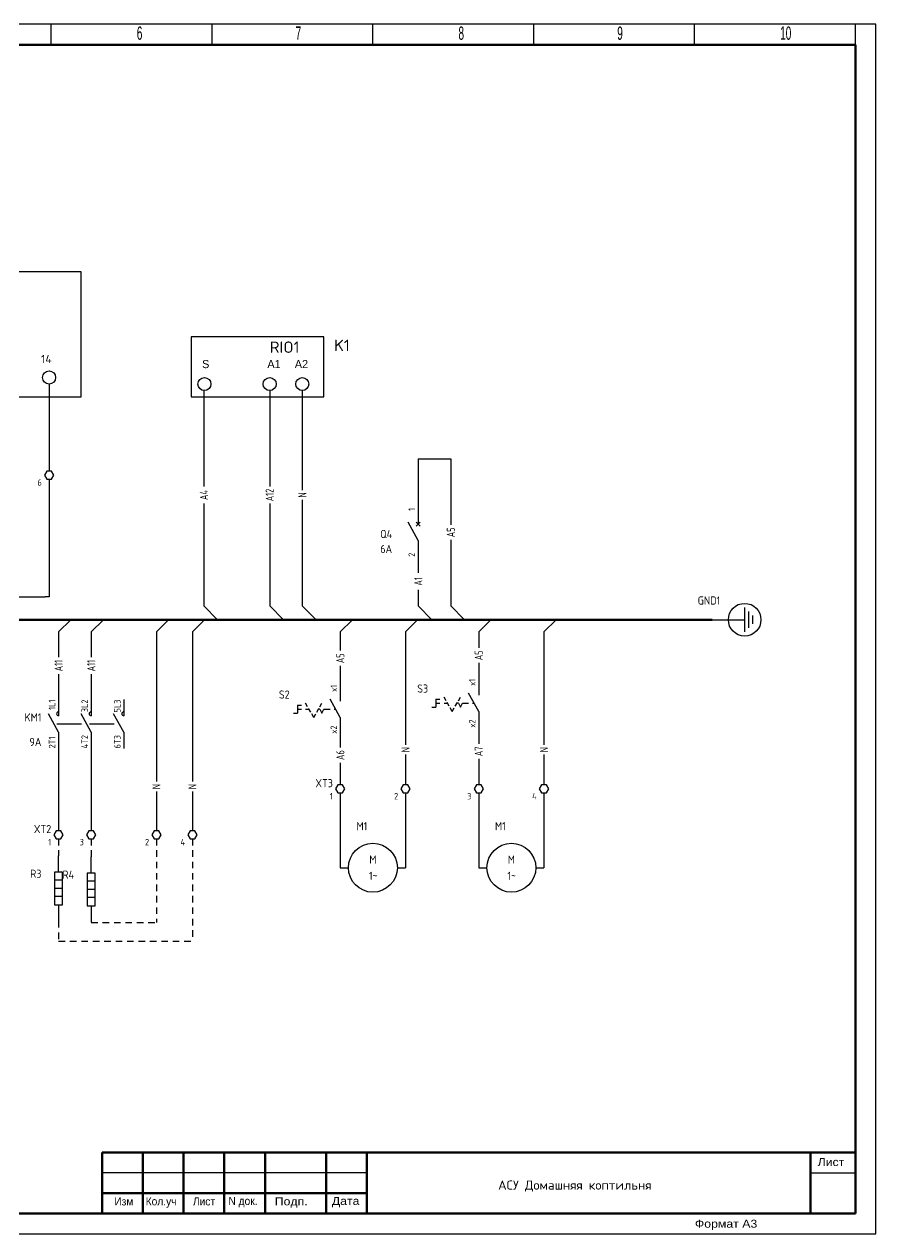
# Model space of a CAD drawing. Extents: x -644 to 1893, y -746 to 99.
# Drawn here: x 289.9 to 550.9, y -667.7 to -297.1 of the extents above; entities that cross this region are included whole.
import ezdxf
from ezdxf.enums import TextEntityAlignment as Align

# ---------------------------------------------------------------- set-up
doc = ezdxf.new("R2010")
doc.units = 0
for name, pattern in [('Caddy_Dash', [3.5, 2, -1.5]), ('Caddy_Solid', [0]), ('HIDDEN2', [0.1875, 0.125, -0.0625])]:
    doc.linetypes.add(name, pattern=pattern)
for name, color, linetype in [('100', 7, 'Continuous'), ('DESC', 1, 'Continuous'), ('DESCCHILD', 20, 'Continuous'), ('LINK', 9, 'HIDDEN2'), ('MISC', 7, 'Continuous'), ('SYMS', 7, 'Continuous'), ('TAGS', 7, 'Continuous'), ('TERMS', 7, 'Continuous'), ('WIREFIXED', 130, 'Continuous'), ('WIRES', 7, 'Continuous')]:
    doc.layers.add(name, color=color, linetype=linetype)
doc.styles.add('Caddy_Vectorfont1n', font='arial.ttf', dxfattribs={"width": 1.1})
doc.styles.add('Caddy_Vectorfont1p', font='arial.ttf', dxfattribs={"width": 0.9})
doc.styles.add('SIMPLEX', font='simplex')
doc.styles.add('WD_IEC', font='ISOCP2.shx', dxfattribs={"width": 0.9, "height": 4})

# ---------------------------------------------------------------- blocks, each defined once
blk = doc.blocks.new('HGND4')
for p, q in [((10, -3.75), (10, 3.75)), ((0, 0), (10, 0)), ((11.25, -2.5), (11.25, 2.5)), ((12.5, -1.25), (12.5, 1.25))]:
    blk.add_line(p, q)
blk.add_circle((10, 0), 5)
at = {"style": 'WD_IEC'}
for tag, p in [('INST', (2.5, 11.63)), ('LOC', (2.5, 8.13)), ('TAG1', (2.5, 4.63))]:
    blk.add_attdef(tag, text='', height=2.5, dxfattribs=at).set_placement(p, align=Align.RIGHT)
at = {"style": 'WD_IEC', "flags": 1}
blk.add_attdef('X4TERM01', (0, 0), '', height=0.32, dxfattribs=at)
blk = doc.blocks.new('WD_WNV1')
at = {"style": 'WD_IEC', "width": 0.8}
blk.add_attdef('WIRENO', text='', height=2.5, rotation=90, dxfattribs=at).set_placement((0, 0), align=Align.MIDDLE_CENTER)
at = {"style": 'WD_IEC', "flags": 1}
for tag, p in [('W04USER', (0, 0.375)), ('W05USER', (0, 0.25)), ('W03USER', (0, 0.5)), ('W06USER', (0, 0.125)), ('W07USER', (0, 0)), ('W02USER', (0, 0.625)), ('W01USER', (0, 0.75)), ('W08USER', (0, -0.125)), ('W09USER', (0, -0.25)), ('W10USER', (0, -0.375))]:
    blk.add_attdef(tag, text='', height=0.08, dxfattribs=at).set_placement(p, align=Align.CENTER)
at = {"style": 'WD_IEC'}
for tag, p in [('X2_TINY_DOT_DONT_REMOVE', (0, 1)), ('X8_TINY_DOT_DONT_REMOVE', (0, -1))]:
    blk.add_attdef(tag, p, '', height=0.002, dxfattribs=at)
at = {"style": 'WD_IEC', "flags": 1}
for tag, p in [('X2TERM01', (0, 1)), ('X8TERM01', (0, -1))]:
    blk.add_attdef(tag, p, '', height=0.2, dxfattribs=at)
blk = doc.blocks.new('VMS21P')
for p, q in [((0, 7.5), (0, 2.5)), ((0, -2.5), (-3.12, 3.12)), ((0, -2.5), (0, -7.5))]:
    blk.add_line(p, q)
blk.add_arc((0, 3.12), 0.625, 90, 270)
at = {"style": 'WD_IEC'}
for tag, p in [('INST', (-5.25, 6.75)), ('LOC', (-5.25, 3.75)), ('TAG2', (-5.25, 0.75)), ('XREF', (-5.25, -3.75)), ('DESC2', (-5.25, -9.75)), ('DESC1', (-5.25, -6.75)), ('DESC3', (-5.25, -12.75))]:
    blk.add_attdef(tag, text='', height=2.5, dxfattribs=at).set_placement(p, align=Align.RIGHT)
at = {"style": 'WD_IEC', "flags": 1}
for tag, p, height in [('X2TERM01', (0, 7.5), 0.32), ('X4LINK', (-2.91, 0), 0.32), ('X1LINK', (-0.5, 0), 0.32), ('CONTACT', (4, -3.5), 1), ('X8TERM02', (0, -7.5), 0.32), ('FAMILY', (4, -5), 1)]:
    blk.add_attdef(tag, p, '', height=height, dxfattribs=at)
at = {"style": 'WD_IEC'}
blk.add_attdef('TERM01', text='', height=2, rotation=90, dxfattribs=at).set_placement((-1, 7.5), align=Align.RIGHT)
blk.add_attdef('TERM02', (-1, -7.5), '', height=2, rotation=90, dxfattribs=at)
blk = doc.blocks.new('VRE1HT')
for p, q in [((0, 5), (0, 10)), ((1.25, 2.5), (-1.25, 2.5)), ((1.25, 0), (-1.25, 0)), ((1.25, -2.5), (-1.25, -2.5)), ((0, -5), (0, -10))]:
    blk.add_line(p, q)
blk.add_lwpolyline([(-1.25, 5), (-1.25, -5), (1.25, -5), (1.25, 5)], close=True)
at = {"style": 'WD_IEC'}
for tag, p in [('INST', (-5.25, 10.25)), ('LOC', (-5.25, 6.75)), ('TAG1', (-5.25, 3.25)), ('RATING1', (-5.25, -1.25)), ('RATING2', (-5.25, -5.25)), ('XREF', (-5.25, -9.25)), ('DESC1', (-5.25, -13.1)), ('DESC2', (-5.25, -16.6)), ('DESC3', (-5.25, -20.1))]:
    blk.add_attdef(tag, text='', height=2.5, dxfattribs=at).set_placement(p, align=Align.RIGHT)
blk.add_attdef('TERM01', text='', height=2, rotation=90, dxfattribs=at).set_placement((-1, 10), align=Align.RIGHT)
at = {"style": 'WD_IEC', "flags": 1}
for tag, p, height in [('X2TERM01', (0, 10), 0.32), ('MFG', (2.75, 9), 1.5), ('CAT', (2.75, 6.5), 1.5), ('X4LINK', (-1.875, 0), 0.32), ('X1LINK', (1.875, 0), 0.32), ('ASSYCODE', (2.25, -1.5), 1), ('FAMILY', (2.25, -3), 1), ('CATDESC', (2.25, -4.5), 1), ('X8TERM02', (0, -10), 0.32)]:
    blk.add_attdef(tag, p, '', height=height, dxfattribs=at)
at = {"style": 'WD_IEC'}
blk.add_attdef('TERM02', (-1, -10), '', height=2, rotation=90, dxfattribs=at)
blk = doc.blocks.new('HMO12')
blk.add_circle((0, 0), 7.5)
at = {"style": 'WD_IEC'}
for tag, p in [('INST', (-1.72, 18.46)), ('LOC', (-1.72, 14.96)), ('TAG1', (-1.72, 11.46)), ('DESC1', (-10, -12.5)), ('DESC2', (-10, -16)), ('DESC3', (-10, -19.5)), ('RATING1', (-10, -23)), ('RATING2', (-10, -26.5)), ('RATING3', (-10, -30))]:
    blk.add_attdef(tag, text='', height=2.5, dxfattribs=at).set_placement(p, align=Align.RIGHT)
for tag, p, height, flags in [('MFG', (9.92, 12.12), 1.5, 9), ('CAT', (9.92, 9.62), 1.5, 9), ('X2LINK', (0, 7.5), 0.32, 1), ('X4TERM01', (-7.5, 0), 0.32, 1), ('X1TERM02', (7.5, 0), 0.32, 1), ('TERM02', (7.66, 1), 2, 8), ('ASSYCODE', (13.5, -4), 1, 1), ('X8LINK', (0, -7.5), 0.32, 1), ('X0TERM03', (0, -7.5), 0.32, 1), ('FAMILY', (13.5, -5.5), 1, 1), ('CATDESC', (13.5, -7), 1, 1)]:
    blk.add_attdef(tag, p, '', height=height, dxfattribs=dict(at, flags=flags))
for tag, p in [('M', (0, 1.25)), ('1~', (0.1, -3.75))]:
    blk.add_attdef(tag, text='', height=2.5, dxfattribs=at).set_placement(p, align=Align.CENTER)
at = {"style": 'WD_IEC', "flags": 8}
blk.add_attdef('TERM01', text='', height=2, dxfattribs=at).set_placement((-8.07, 0.96), align=Align.RIGHT)
at = {"lineweight": 15, "style": 'WD_IEC'}
for tag, p in [('XREF', (-10, -8.75)), ('WDTAGALT', (-10, -33.75))]:
    blk.add_attdef(tag, text='', height=2.5, dxfattribs=at).set_placement(p, align=Align.RIGHT)
at = {"linetype": 'Continuous', "style": 'WD_IEC'}
blk.add_attdef('TERM03', (1.25, -10), '', height=2, dxfattribs=at)
blk = doc.blocks.new('VCB1')
for p, q in [((0, 7.5), (0, 2.5)), ((0, -2.5), (-3.12, 3.12)), ((0.62, 1.88), (-0.62, 3.12)), ((-0.62, 1.88), (0.62, 3.12)), ((0, -2.5), (0, -7.5))]:
    blk.add_line(p, q)
at = {"style": 'WD_IEC'}
for tag, p in [('INST', (-8, 5.25)), ('LOC', (-8, 1.75)), ('TAG1', (-8, -1.75)), ('RATING1', (-8, -6.35)), ('DESC1', (-8, -14.35)), ('DESC2', (-8, -17.85)), ('DESC3', (-8, -21.35))]:
    blk.add_attdef(tag, text='', height=2.5, dxfattribs=at).set_placement(p, align=Align.RIGHT)
at = {"style": 'WD_IEC', "flags": 1}
for tag, p, height in [('X2TERM01', (0, 7.5), 0.32), ('MFG', (2.75, 6.5), 1.5), ('CAT', (2.75, 4), 1.5), ('X4LINK', (-2, 0), 0.32), ('X1LINK', (-0.5, 0), 0.32), ('X8TERM02', (0, -7.5), 0.32), ('ASSYCODE', (1, -9), 1), ('FAMILY', (1, -10.5), 1), ('CATDESC', (1, -12), 1), ('CONTACT', (1, -13.5), 1), ('COMMON', (2.25, -14.75), 1)]:
    blk.add_attdef(tag, p, '', height=height, dxfattribs=at)
at = {"style": 'WD_IEC'}
blk.add_attdef('TERM01', text='', height=2, rotation=90, dxfattribs=at).set_placement((-1, 7.5), align=Align.RIGHT)
blk.add_attdef('TERM02', (-1, -7.5), '', height=2, rotation=90, dxfattribs=at)
at = {"lineweight": 15, "style": 'WD_IEC'}
blk.add_attdef('XREF', text='', height=2.5, dxfattribs=at).set_placement((-8, -10.35), align=Align.RIGHT)
blk = doc.blocks.new('VSS112')
for p, q in [((0, 7.5), (0, 2.5)), ((-13.12, 1.25), (-11.88, 1.25)), ((-13.12, 1.25), (-13.12, -1.25)), ((-13.12, 0), (-11.88, 0)), ((-10, 0.75), (-10.62, 1.83)), ((-10.62, 0), (-9.57, 0)), ((-9.06, -0.88), (-9.69, 0.21)), ((-7.19, -0.88), (-6.56, 0.21)), ((-6.25, 0), (-6.68, 0)), ((-6.25, 0.75), (-5.62, 1.83)), ((-6.25, 0), (-5.62, -1.25)), ((-5.62, -1.25), (-5, 0)), ((-5, 0), (-3.12, 0)), ((0, -2.5), (-3.12, 3.12)), ((-1.88, 0), (-1.39, 0)), ((-14.38, -1.25), (-13.12, -1.25)), ((-8.12, -2.5), (-8.75, -1.42)), ((-8.12, -2.5), (-7.5, -1.42)), ((0, -2.5), (0, -7.5))]:
    blk.add_line(p, q)
at = {"style": 'WD_IEC'}
for tag, p in [('INST', (-15.5, 9.25)), ('LOC', (-15.5, 6.25)), ('TAG1', (-15.5, 3.25)), ('DESC1', (-15.5, -9.35)), ('DESC2', (-15.5, -12.35)), ('DESC3', (-15.5, -15.35))]:
    blk.add_attdef(tag, text='', height=2.5, dxfattribs=at).set_placement(p, align=Align.RIGHT)
at = {"style": 'WD_IEC', "flags": 8}
for tag, p in [('POS1', (-10.62, 3.5)), ('POS2', (-5.62, 3.5))]:
    blk.add_attdef(tag, text='', height=2, rotation=90, dxfattribs=at).set_placement(p, align=Align.MIDDLE_LEFT)
at = {"style": 'WD_IEC', "flags": 1}
for tag, p, height in [('X2TERM01', (0, 7.5), 0.32), ('CONTACT', (0.5, 4.5), 1), ('COMMON', (1.75, 3.25), 1), ('X1LINK', (0, 0), 0.32), ('X8TERM02', (0, -7.5), 0.32), ('ASSYCODE', (1, -9), 1), ('FAMILY', (1, -10.5), 1), ('CATDESC', (1, -12), 1)]:
    blk.add_attdef(tag, p, '', height=height, dxfattribs=at)
at = {"style": 'WD_IEC'}
blk.add_attdef('TERM01', text='', height=2, rotation=90, dxfattribs=at).set_placement((-1, 7.5), align=Align.RIGHT)
at = {"style": 'WD_IEC', "flags": 9}
for tag, p in [('MFG', (-16, -0.25)), ('CAT', (-16, -2.75))]:
    blk.add_attdef(tag, text='', height=1.5, dxfattribs=at).set_placement(p, align=Align.RIGHT)
at = {"style": 'WD_IEC'}
blk.add_attdef('TERM02', (-1, -7.5), '', height=2, rotation=90, dxfattribs=at)
at = {"lineweight": 15, "style": 'WD_IEC'}
blk.add_attdef('XREF', text='', height=2.5, dxfattribs=at).set_placement((-15.5, -6.35), align=Align.RIGHT)
blk.add_attdef('STATE', (1.25, -6.35), '', height=2.5, dxfattribs=at)
blk = doc.blocks.new('VT0003')
blk.add_lwpolyline([(0.72, -1.25), (1.44, 0), (0.72, 1.25), (-0.72, 1.25), (-1.44, 0), (-0.72, -1.25)], close=True)
at = {"style": 'WD_IEC', "flags": 1}
for tag, p, height in [('ASSYCODE', (2.75, 10.75), 1), ('CATDESC', (2.75, 9.25), 1), ('MFG', (2.75, 7.25), 1.5), ('CAT', (2.75, 4.75), 1.5), ('X4TERM01', (-1.44, 0), 0.25), ('X4PIN01', (-1.25, 1), 0.25), ('X4TERMDESC01', (-1.25, 0.5), 0.4), ('STRIPSEQ', (0, 0), 0.025), ('X2PIN01', (0, 2.25), 0.25), ('X2TERM01', (0, 1.25), 0.25), ('X8PIN01', (0, -0.25), 0.25), ('X2TERMDESC01', (0, 1.75), 0.4), ('X1PIN01', (1.25, 1), 0.25), ('X1TERMDESC01', (1.25, 0.5), 0.4), ('X1TERM01', (1.44, 0), 0.25), ('LINKTERM', (0, -0.04), 0.025), ('X8TERM01', (0, -1.25), 0.25), ('X8TERMDESC01', (0, -0.75), 0.4)]:
    blk.add_attdef(tag, p, '', height=height, dxfattribs=at)
at = {"style": 'WD_IEC'}
for tag, p in [('INST', (-2.25, 6.5)), ('LOC', (-2.25, 3.5)), ('DESC2', (-2.25, -9.25)), ('DESC1', (-2.25, -6.25)), ('DESC3', (-2.25, -12.25))]:
    blk.add_attdef(tag, text='', height=2.5, dxfattribs=at).set_placement(p, align=Align.RIGHT)
at = {"style": 'WD_IEC', "flags": 8}
for tag, height, p in [('TAGSTRIP', 2.5, (-2.25, 0.5)), ('TERM01', 2, (-2.25, -3.25))]:
    blk.add_attdef(tag, text='', height=height, dxfattribs=at).set_placement(p, align=Align.RIGHT)

msp = doc.modelspace()

# ---------------------------------------------------------------- linework, layer by layer
at = {"linetype": 'Caddy_Solid', "lineweight": 25}
for p, q in [((298.17, -303.32), (298.17, -297.08)), ((347.47, -303.32), (347.47, -297.08)), ((396.76, -303.32), (396.76, -297.08)), ((446.06, -303.32), (446.06, -297.08)), ((495.36, -303.32), (495.36, -297.08)), ((544.65, -303.32), (544.65, -297.08))]:
    msp.add_line(p, q, dxfattribs=at)
at = {"layer": '100', "linetype": 'Caddy_Solid', "lineweight": 50}
for p, q in [((51.69, -303.4), (544.65, -303.4)), ((544.65, -303.4), (544.65, -661.5)), ((313.77, -642.78), (544.65, -642.78)), ((313.77, -661.5), (313.77, -642.78)), ((326.25, -661.5), (326.25, -642.78)), ((338.73, -661.5), (338.73, -642.78)), ((351.21, -661.5), (351.21, -642.78)), ((363.69, -661.5), (363.69, -642.78)), ((382.41, -661.5), (382.41, -642.78)), ((394.89, -661.5), (394.89, -642.78)), ((530.92, -661.5), (530.92, -642.78)), ((313.77, -655.26), (394.89, -655.26)), ((544.65, -661.5), (36.72, -661.5))]:
    msp.add_line(p, q, dxfattribs=at)
at = {"layer": '100', "linetype": 'Caddy_Solid', "lineweight": 25}
for p, q in [((394.89, -649.02), (313.77, -649.02)), ((530.92, -649.02), (544.65, -649.02))]:
    msp.add_line(p, q, dxfattribs=at)
at = {"layer": 'LINK'}
for points in [[(299.91, -511.51), (307.5, -511.51)], [(309.91, -511.51), (317.5, -511.51)]]:
    msp.add_lwpolyline(points, dxfattribs=at)
at = {"layer": 'SYMS', "lineweight": 60}
msp.add_line((89.74, -479.56), (500.7, -479.56), dxfattribs=at)
at = {"layer": 'SYMS'}
for points in [[(26.73, -667.74), (550.89, -667.74), (550.89, -297.08), (26.73, -297.08)], [(307.33, -373), (121.62, -373), (121.62, -411.24), (307.33, -411.24)], [(381.72, -392.89), (341.06, -392.89), (341.06, -411.24), (381.72, -411.24)]]:
    msp.add_lwpolyline(points, close=True, dxfattribs=at)
for centre in [(297.51, -405.34), (345.11, -407.35), (365.11, -407.35), (375.11, -407.35)]:
    msp.add_circle(centre, 2, dxfattribs=at)
at = {"layer": 'WIRES'}
for p, q in [((297.51, -407.34), (297.51, -434.02)), ((344.95, -409.36), (344.95, -438.75)), ((365.11, -409.35), (365.11, -438.75)), ((375.11, -409.35), (375.11, -439.85)), ((410.65, -430.23), (410.65, -445.29)), ((410.65, -430.23), (420.65, -430.23)), ((420.65, -430.23), (420.65, -450.45)), ((297.51, -436.52), (297.51, -472.54)), ((344.95, -443.95), (344.95, -475.36)), ((365.11, -443.95), (365.11, -475.36)), ((375.11, -442.85), (375.11, -475.36)), ((420.65, -455.13), (420.65, -475.36)), ((410.65, -460.29), (410.65, -465.22)), ((410.65, -470.42), (410.65, -475.36)), ((277.51, -472.54), (296.34, -472.54)), ((297.51, -472.54), (296.34, -472.54)), ((344.95, -475.36), (349.15, -479.56)), ((365.11, -475.36), (369.31, -479.56)), ((375.11, -475.36), (379.31, -479.56)), ((410.65, -475.36), (414.85, -479.56)), ((420.65, -475.36), (424.85, -479.56)), ((300.41, -483.28), (304.13, -479.56)), ((310.41, -483.28), (314.13, -479.56)), ((330.41, -483.28), (334.13, -479.56)), ((341.43, -483.28), (345.15, -479.56)), ((386.75, -483.28), (390.47, -479.56)), ((406.75, -483.28), (410.47, -479.56)), ((429.19, -483.28), (432.91, -479.56)), ((449.19, -483.28), (452.91, -479.56)), ((300.41, -483.28), (300.41, -491.04)), ((310.41, -483.28), (310.41, -491.04)), ((330.41, -483.28), (330.41, -529.19)), ((341.43, -483.28), (341.43, -529.19)), ((386.75, -483.28), (386.75, -489.04)), ((406.75, -483.28), (406.75, -517.91)), ((429.19, -483.28), (429.19, -488.13)), ((449.19, -483.28), (449.19, -517.91)), ((429.19, -492.81), (429.19, -497.66)), ((300.41, -496.24), (300.41, -504.01)), ((310.41, -496.24), (310.41, -504.01)), ((386.75, -493.72), (386.75, -499.49)), ((386.75, -514.49), (386.75, -518.7)), ((429.19, -512.66), (429.19, -517.62)), ((300.41, -519.01), (300.41, -544.22)), ((310.41, -519.01), (310.41, -544.22)), ((406.75, -520.91), (406.75, -530.15)), ((429.19, -522.22), (429.19, -530.15)), ((449.19, -520.91), (449.19, -530.15)), ((386.75, -523.4), (386.75, -530.15)), ((330.41, -532.19), (330.41, -544.22)), ((341.43, -532.19), (341.43, -544.22)), ((386.75, -532.65), (386.75, -555.55)), ((406.75, -532.65), (406.75, -555.55)), ((429.19, -532.65), (429.19, -555.55)), ((449.19, -532.65), (449.19, -555.55)), ((386.75, -555.55), (389.25, -555.55)), ((404.25, -555.55), (406.75, -555.55)), ((429.19, -555.55), (431.69, -555.55)), ((446.69, -555.55), (449.19, -555.55))]:
    msp.add_line(p, q, dxfattribs=at)
at = {"layer": 'WIRES', "linetype": 'Caddy_Dash'}
for p, q in [((300.41, -546.72), (300.41, -551.91)), ((310.41, -546.72), (310.41, -552.2)), ((330.41, -546.72), (330.41, -572.3)), ((341.43, -546.72), (341.43, -578.11)), ((300.41, -571.91), (300.41, -578.11)), ((310.41, -572.3), (330.41, -572.3)), ((300.41, -578.11), (341.43, -578.11))]:
    msp.add_line(p, q, dxfattribs=at)

# ---------------------------------------------------------------- block references
at = {"layer": 'SYMS'}
ref = msp.add_blockref('VT0003', (297.51, -435.27), dxfattribs=at)
ref.add_attrib('TERM01', '6', dxfattribs={"layer": 'TERMS', "height": 2, "style": 'WD_IEC', "flags": 8}).set_placement((295.26, -438.52), align=Align.RIGHT)
ref = msp.add_blockref('VCB1', (410.65, -452.79), dxfattribs=at)
ref.add_attrib('TERM02', '2', (409.65, -460.29), dxfattribs={"layer": 'TERMS', "height": 2, "rotation": 90, "style": 'WD_IEC'})
ref.add_attrib('TERM01', '1', dxfattribs={"layer": 'TERMS', "height": 2, "rotation": 90, "style": 'WD_IEC'}).set_placement((409.65, -445.29), align=Align.RIGHT)
ref.add_attrib('DESC1', '6A', dxfattribs={"layer": 'DESC', "height": 2.5, "style": 'WD_IEC'}).set_placement((402.65, -459.14), align=Align.RIGHT)
ref.add_attrib('TAG1', 'Q4', dxfattribs={"layer": 'TAGS', "height": 2.5, "style": 'WD_IEC'}).set_placement((402.65, -454.54), align=Align.RIGHT)
ref = msp.add_blockref('HGND4', (500.7, -479.56), dxfattribs=at)
ref.add_attrib('TAG1', 'GND1', dxfattribs={"layer": 'TAGS', "height": 2.5, "style": 'WD_IEC'}).set_placement((503.2, -474.93), align=Align.RIGHT)
ref = msp.add_blockref('VSS112', (386.75, -506.99), dxfattribs=at)
ref.add_attrib('TERM02', 'x2', (385.75, -514.49), dxfattribs={"layer": 'TERMS', "height": 2, "rotation": 90, "style": 'WD_IEC'})
ref.add_attrib('TERM01', 'x1', dxfattribs={"layer": 'TERMS', "height": 2, "rotation": 90, "style": 'WD_IEC'}).set_placement((385.75, -499.49), align=Align.RIGHT)
ref.add_attrib('TAG1', 'S2', dxfattribs={"layer": 'TAGS', "height": 2.5, "style": 'WD_IEC'}).set_placement((371.25, -503.74), align=Align.RIGHT)
ref = msp.add_blockref('VSS112', (429.19, -505.16), dxfattribs=at)
ref.add_attrib('TERM02', 'x2', (428.19, -512.66), dxfattribs={"layer": 'TERMS', "height": 2, "rotation": 90, "style": 'WD_IEC'})
ref.add_attrib('TERM01', 'x1', dxfattribs={"layer": 'TERMS', "height": 2, "rotation": 90, "style": 'WD_IEC'}).set_placement((428.19, -497.66), align=Align.RIGHT)
ref.add_attrib('TAG1', 'S3', dxfattribs={"layer": 'TAGS', "height": 2.5, "style": 'WD_IEC'}).set_placement((413.69, -501.91), align=Align.RIGHT)
ref = msp.add_blockref('VMS21P', (300.41, -511.51), dxfattribs=at)
ref.add_attrib('TERM02', '2T1', (299.41, -519.01), dxfattribs={"layer": 'TERMS', "height": 2, "rotation": 90, "style": 'WD_IEC'})
ref.add_attrib('TERM01', '1L1', dxfattribs={"layer": 'TERMS', "height": 2, "rotation": 90, "style": 'WD_IEC'}).set_placement((299.41, -504.01), align=Align.RIGHT)
ref.add_attrib('DESC1', '9A', dxfattribs={"layer": 'DESCCHILD', "height": 2.5, "style": 'WD_IEC'}).set_placement((295.16, -518.26), align=Align.RIGHT)
ref.add_attrib('TAG2', 'KM1', dxfattribs={"layer": 'TAGS', "height": 2.5, "style": 'WD_IEC'}).set_placement((295.16, -510.76), align=Align.RIGHT)
ref = msp.add_blockref('VMS21P', (310.41, -511.51), dxfattribs=at)
ref.add_attrib('TERM02', '4T2', (309.41, -519.01), dxfattribs={"layer": 'TERMS', "height": 2, "rotation": 90, "style": 'WD_IEC'})
ref.add_attrib('TERM01', '3L2', dxfattribs={"layer": 'TERMS', "height": 2, "rotation": 90, "style": 'WD_IEC'}).set_placement((309.41, -504.01), align=Align.RIGHT)
ref = msp.add_blockref('VMS21P', (320.41, -511.51), dxfattribs=at)
ref.add_attrib('TERM02', '6T3', (319.41, -519.01), dxfattribs={"layer": 'TERMS', "height": 2, "rotation": 90, "style": 'WD_IEC'})
ref.add_attrib('TERM01', '5L3', dxfattribs={"layer": 'TERMS', "height": 2, "rotation": 90, "style": 'WD_IEC'}).set_placement((319.41, -504.01), align=Align.RIGHT)
ref = msp.add_blockref('VT0003', (386.75, -531.4), dxfattribs=at)
ref.add_attrib('TERM01', '1', dxfattribs={"layer": 'TERMS', "height": 2, "style": 'WD_IEC', "flags": 8}).set_placement((384.5, -534.65), align=Align.RIGHT)
ref.add_attrib('TAGSTRIP', 'XT3', dxfattribs={"layer": 'TAGS', "height": 2.5, "style": 'WD_IEC', "flags": 8}).set_placement((384.5, -530.9), align=Align.RIGHT)
ref = msp.add_blockref('VT0003', (406.75, -531.4), dxfattribs=at)
ref.add_attrib('TERM01', '2', dxfattribs={"layer": 'TERMS', "height": 2, "style": 'WD_IEC', "flags": 8}).set_placement((404.5, -534.65), align=Align.RIGHT)
ref = msp.add_blockref('VT0003', (429.19, -531.4), dxfattribs=at)
ref.add_attrib('TERM01', '3', dxfattribs={"layer": 'TERMS', "height": 2, "style": 'WD_IEC', "flags": 8}).set_placement((426.94, -534.65), align=Align.RIGHT)
ref = msp.add_blockref('VT0003', (449.19, -531.4), dxfattribs=at)
ref.add_attrib('TERM01', '4', dxfattribs={"layer": 'TERMS', "height": 2, "style": 'WD_IEC', "flags": 8}).set_placement((446.94, -534.65), align=Align.RIGHT)
ref = msp.add_blockref('VT0003', (300.41, -545.47), dxfattribs=at)
ref.add_attrib('TERM01', '1', dxfattribs={"layer": 'TERMS', "height": 2, "style": 'WD_IEC', "flags": 8}).set_placement((298.16, -548.72), align=Align.RIGHT)
ref.add_attrib('TAGSTRIP', 'XT2', dxfattribs={"layer": 'TAGS', "height": 2.5, "style": 'WD_IEC', "flags": 8}).set_placement((298.16, -544.97), align=Align.RIGHT)
ref = msp.add_blockref('VT0003', (310.41, -545.47), dxfattribs=at)
ref.add_attrib('TERM01', '3', dxfattribs={"layer": 'TERMS', "height": 2, "style": 'WD_IEC', "flags": 8}).set_placement((308.16, -548.72), align=Align.RIGHT)
ref = msp.add_blockref('VT0003', (330.41, -545.47), dxfattribs=at)
ref.add_attrib('TERM01', '2', dxfattribs={"layer": 'TERMS', "height": 2, "style": 'WD_IEC', "flags": 8}).set_placement((328.16, -548.72), align=Align.RIGHT)
ref = msp.add_blockref('VT0003', (341.43, -545.47), dxfattribs=at)
ref.add_attrib('TERM01', '4', dxfattribs={"layer": 'TERMS', "height": 2, "style": 'WD_IEC', "flags": 8}).set_placement((339.18, -548.72), align=Align.RIGHT)
ref = msp.add_blockref('HMO12', (396.75, -555.55), dxfattribs=at)
ref.add_attrib('M', 'M', dxfattribs={"layer": 'MISC', "height": 2.5, "style": 'WD_IEC'}).set_placement((396.75, -554.3), align=Align.CENTER)
ref.add_attrib('1~', '1~', dxfattribs={"layer": 'MISC', "height": 2.5, "style": 'WD_IEC'}).set_placement((396.85, -559.3), align=Align.CENTER)
ref.add_attrib('TAG1', 'M1', dxfattribs={"layer": 'TAGS', "height": 2.5, "style": 'WD_IEC'}).set_placement((395.03, -544.08), align=Align.RIGHT)
ref = msp.add_blockref('HMO12', (439.19, -555.55), dxfattribs=at)
ref.add_attrib('M', 'M', dxfattribs={"layer": 'MISC', "height": 2.5, "style": 'WD_IEC'}).set_placement((439.19, -554.3), align=Align.CENTER)
ref.add_attrib('1~', '1~', dxfattribs={"layer": 'MISC', "height": 2.5, "style": 'WD_IEC'}).set_placement((439.3, -559.3), align=Align.CENTER)
ref.add_attrib('TAG1', 'M1', dxfattribs={"layer": 'TAGS', "height": 2.5, "style": 'WD_IEC'}).set_placement((437.48, -544.08), align=Align.RIGHT)
ref = msp.add_blockref('VRE1HT', (300.41, -561.91), dxfattribs=at)
ref.add_attrib('TAG1', 'R3', dxfattribs={"layer": 'TAGS', "height": 2.5, "style": 'WD_IEC'}).set_placement((295.16, -558.66), align=Align.RIGHT)
ref = msp.add_blockref('VRE1HT', (310.41, -562.2), dxfattribs=at)
ref.add_attrib('TAG1', 'R4', dxfattribs={"layer": 'TAGS', "height": 2.5, "style": 'WD_IEC'}).set_placement((305.16, -558.95), align=Align.RIGHT)
at = {"layer": 'WIREFIXED'}
ref = msp.add_blockref('WD_WNV1', (344.95, -441.35), dxfattribs=at)
ref.add_attrib('X8_TINY_DOT_DONT_REMOVE', '.', (344.95, -443.95), dxfattribs={"layer": 'MISC', "height": 0.002, "style": 'WD_IEC'})
ref.add_attrib('X2_TINY_DOT_DONT_REMOVE', '.', (344.95, -438.75), dxfattribs={"layer": 'MISC', "height": 0.002, "style": 'WD_IEC'})
ref.add_attrib('WIRENOF', 'A4', dxfattribs={"height": 2.5, "rotation": 90, "style": 'WD_IEC', "width": 0.8}).set_placement((344.95, -441.35), align=Align.MIDDLE_CENTER)
ref = msp.add_blockref('WD_WNV1', (365.11, -441.35), dxfattribs=at)
ref.add_attrib('X8_TINY_DOT_DONT_REMOVE', '.', (365.11, -443.95), dxfattribs={"layer": 'MISC', "height": 0.002, "style": 'WD_IEC'})
ref.add_attrib('X2_TINY_DOT_DONT_REMOVE', '.', (365.11, -438.75), dxfattribs={"layer": 'MISC', "height": 0.002, "style": 'WD_IEC'})
ref.add_attrib('WIRENOF', 'A12', dxfattribs={"height": 2.5, "rotation": 90, "style": 'WD_IEC', "width": 0.8}).set_placement((365.11, -441.35), align=Align.MIDDLE_CENTER)
ref = msp.add_blockref('WD_WNV1', (375.11, -441.35), dxfattribs=at)
ref.add_attrib('X8_TINY_DOT_DONT_REMOVE', '.', (375.11, -442.85), dxfattribs={"layer": 'MISC', "height": 0.002, "style": 'WD_IEC'})
ref.add_attrib('X2_TINY_DOT_DONT_REMOVE', '.', (375.11, -439.85), dxfattribs={"layer": 'MISC', "height": 0.002, "style": 'WD_IEC'})
ref.add_attrib('WIRENOF', 'N', dxfattribs={"height": 2.5, "rotation": 90, "style": 'WD_IEC', "width": 0.8}).set_placement((375.11, -441.35), align=Align.MIDDLE_CENTER)
ref = msp.add_blockref('WD_WNV1', (420.65, -452.79), dxfattribs=at)
ref.add_attrib('X8_TINY_DOT_DONT_REMOVE', '.', (420.65, -455.13), dxfattribs={"layer": 'MISC', "height": 0.002, "style": 'WD_IEC'})
ref.add_attrib('X2_TINY_DOT_DONT_REMOVE', '.', (420.65, -450.45), dxfattribs={"layer": 'MISC', "height": 0.002, "style": 'WD_IEC'})
ref.add_attrib('WIRENOF', 'A5', dxfattribs={"height": 2.5, "rotation": 90, "style": 'WD_IEC', "width": 0.8}).set_placement((420.65, -452.79), align=Align.MIDDLE_CENTER)
ref = msp.add_blockref('WD_WNV1', (410.65, -467.82), dxfattribs=at)
ref.add_attrib('X8_TINY_DOT_DONT_REMOVE', '.', (410.65, -470.42), dxfattribs={"layer": 'MISC', "height": 0.002, "style": 'WD_IEC'})
ref.add_attrib('X2_TINY_DOT_DONT_REMOVE', '.', (410.65, -465.22), dxfattribs={"layer": 'MISC', "height": 0.002, "style": 'WD_IEC'})
ref.add_attrib('WIRENOF', 'A1', dxfattribs={"height": 2.5, "rotation": 90, "style": 'WD_IEC', "width": 0.8}).set_placement((410.65, -467.82), align=Align.MIDDLE_CENTER)
ref = msp.add_blockref('WD_WNV1', (386.75, -491.38), dxfattribs=at)
ref.add_attrib('X8_TINY_DOT_DONT_REMOVE', '.', (386.75, -493.72), dxfattribs={"layer": 'MISC', "height": 0.002, "style": 'WD_IEC'})
ref.add_attrib('X2_TINY_DOT_DONT_REMOVE', '.', (386.75, -489.04), dxfattribs={"layer": 'MISC', "height": 0.002, "style": 'WD_IEC'})
ref.add_attrib('WIRENOF', 'A5', dxfattribs={"height": 2.5, "rotation": 90, "style": 'WD_IEC', "width": 0.8}).set_placement((386.75, -491.38), align=Align.MIDDLE_CENTER)
ref = msp.add_blockref('WD_WNV1', (429.19, -490.47), dxfattribs=at)
ref.add_attrib('X8_TINY_DOT_DONT_REMOVE', '.', (429.19, -492.81), dxfattribs={"layer": 'MISC', "height": 0.002, "style": 'WD_IEC'})
ref.add_attrib('X2_TINY_DOT_DONT_REMOVE', '.', (429.19, -488.13), dxfattribs={"layer": 'MISC', "height": 0.002, "style": 'WD_IEC'})
ref.add_attrib('WIRENOF', 'A5', dxfattribs={"height": 2.5, "rotation": 90, "style": 'WD_IEC', "width": 0.8}).set_placement((429.19, -490.47), align=Align.MIDDLE_CENTER)
ref = msp.add_blockref('WD_WNV1', (300.41, -493.64), dxfattribs=at)
ref.add_attrib('X8_TINY_DOT_DONT_REMOVE', '.', (300.41, -496.24), dxfattribs={"layer": 'MISC', "height": 0.002, "style": 'WD_IEC'})
ref.add_attrib('X2_TINY_DOT_DONT_REMOVE', '.', (300.41, -491.04), dxfattribs={"layer": 'MISC', "height": 0.002, "style": 'WD_IEC'})
ref.add_attrib('WIRENOF', 'A11', dxfattribs={"height": 2.5, "rotation": 90, "style": 'WD_IEC', "width": 0.8}).set_placement((300.41, -493.64), align=Align.MIDDLE_CENTER)
ref = msp.add_blockref('WD_WNV1', (310.41, -493.64), dxfattribs=at)
ref.add_attrib('X8_TINY_DOT_DONT_REMOVE', '.', (310.41, -496.24), dxfattribs={"layer": 'MISC', "height": 0.002, "style": 'WD_IEC'})
ref.add_attrib('X2_TINY_DOT_DONT_REMOVE', '.', (310.41, -491.04), dxfattribs={"layer": 'MISC', "height": 0.002, "style": 'WD_IEC'})
ref.add_attrib('WIRENOF', 'A11', dxfattribs={"height": 2.5, "rotation": 90, "style": 'WD_IEC', "width": 0.8}).set_placement((310.41, -493.64), align=Align.MIDDLE_CENTER)
ref = msp.add_blockref('WD_WNV1', (386.75, -521.05), dxfattribs=at)
ref.add_attrib('X8_TINY_DOT_DONT_REMOVE', '.', (386.75, -523.4), dxfattribs={"layer": 'MISC', "height": 0.002, "style": 'WD_IEC'})
ref.add_attrib('X2_TINY_DOT_DONT_REMOVE', '.', (386.75, -518.7), dxfattribs={"layer": 'MISC', "height": 0.002, "style": 'WD_IEC'})
ref.add_attrib('WIRENOF', 'A6', dxfattribs={"height": 2.5, "rotation": 90, "style": 'WD_IEC', "width": 0.8}).set_placement((386.75, -521.05), align=Align.MIDDLE_CENTER)
ref = msp.add_blockref('WD_WNV1', (406.75, -519.41), dxfattribs=at)
ref.add_attrib('X8_TINY_DOT_DONT_REMOVE', '.', (406.75, -520.91), dxfattribs={"layer": 'MISC', "height": 0.002, "style": 'WD_IEC'})
ref.add_attrib('X2_TINY_DOT_DONT_REMOVE', '.', (406.75, -517.91), dxfattribs={"layer": 'MISC', "height": 0.002, "style": 'WD_IEC'})
ref.add_attrib('WIRENOF', 'N', dxfattribs={"height": 2.5, "rotation": 90, "style": 'WD_IEC', "width": 0.8}).set_placement((406.75, -519.41), align=Align.MIDDLE_CENTER)
ref = msp.add_blockref('WD_WNV1', (429.19, -519.92), dxfattribs=at)
ref.add_attrib('X8_TINY_DOT_DONT_REMOVE', '.', (429.19, -522.22), dxfattribs={"layer": 'MISC', "height": 0.002, "style": 'WD_IEC'})
ref.add_attrib('X2_TINY_DOT_DONT_REMOVE', '.', (429.19, -517.62), dxfattribs={"layer": 'MISC', "height": 0.002, "style": 'WD_IEC'})
ref.add_attrib('WIRENOF', 'A7', dxfattribs={"height": 2.5, "rotation": 90, "style": 'WD_IEC', "width": 0.8}).set_placement((429.19, -519.92), align=Align.MIDDLE_CENTER)
ref = msp.add_blockref('WD_WNV1', (449.19, -519.41), dxfattribs=at)
ref.add_attrib('X8_TINY_DOT_DONT_REMOVE', '.', (449.19, -520.91), dxfattribs={"layer": 'MISC', "height": 0.002, "style": 'WD_IEC'})
ref.add_attrib('X2_TINY_DOT_DONT_REMOVE', '.', (449.19, -517.91), dxfattribs={"layer": 'MISC', "height": 0.002, "style": 'WD_IEC'})
ref.add_attrib('WIRENOF', 'N', dxfattribs={"height": 2.5, "rotation": 90, "style": 'WD_IEC', "width": 0.8}).set_placement((449.19, -519.41), align=Align.MIDDLE_CENTER)
ref = msp.add_blockref('WD_WNV1', (330.41, -530.69), dxfattribs=at)
ref.add_attrib('X8_TINY_DOT_DONT_REMOVE', '.', (330.41, -532.19), dxfattribs={"layer": 'MISC', "height": 0.002, "style": 'WD_IEC'})
ref.add_attrib('X2_TINY_DOT_DONT_REMOVE', '.', (330.41, -529.19), dxfattribs={"layer": 'MISC', "height": 0.002, "style": 'WD_IEC'})
ref.add_attrib('WIRENOF', 'N', dxfattribs={"height": 2.5, "rotation": 90, "style": 'WD_IEC', "width": 0.8}).set_placement((330.41, -530.69), align=Align.MIDDLE_CENTER)
ref = msp.add_blockref('WD_WNV1', (341.43, -530.69), dxfattribs=at)
ref.add_attrib('X8_TINY_DOT_DONT_REMOVE', '.', (341.43, -532.19), dxfattribs={"layer": 'MISC', "height": 0.002, "style": 'WD_IEC'})
ref.add_attrib('X2_TINY_DOT_DONT_REMOVE', '.', (341.43, -529.19), dxfattribs={"layer": 'MISC', "height": 0.002, "style": 'WD_IEC'})
ref.add_attrib('WIRENOF', 'N', dxfattribs={"height": 2.5, "rotation": 90, "style": 'WD_IEC', "width": 0.8}).set_placement((341.43, -530.69), align=Align.MIDDLE_CENTER)

# ---------------------------------------------------------------- texts
at = {"lineweight": 60, "style": 'Caddy_Vectorfont1p', "width": 0.54}
for s, height, p in [('6', 4.09, (324.38, -301.87)), ('7', 4.09, (373.05, -301.87)), ('8', 4.09, (422.97, -301.87)), ('9', 4.09, (471.64, -301.87)), ('10', 4.087, (521.56, -301.87))]:
    msp.add_text(s, height=height, dxfattribs=at).set_placement(p)
at = {"layer": '100', "lineweight": 25, "style": 'Caddy_Vectorfont1n'}
for s, width, p in [('Лист', 1.1, (533.05, -646.97)), ('Изм', 0.913, (317.5, -659.04)), ('Кол.уч', 0.913, (327.11, -659.02)), ('Лист', 0.913, (341.58, -659.04)), ('N док.', 0.913, (352.47, -658.9)), ('Подп.', 1.1, (366.67, -659.02)), ('Дата', 1.1, (384.16, -658.9)), ('Формат А3', 1.1, (495.44, -665.87))]:
    msp.add_text(s, height=2.452, dxfattribs=dict(at, width=width)).set_placement(p)
at = {"layer": 'SYMS', "style": 'SIMPLEX'}
for s, width, heights, insert, char_height, attachment_point in [('RIO1', 43.8635, [0], (365.11, -394.3), 3.5, 1), ('K1', 43.8635, [0], (384.84, -393.75), 3.5, 1), ('14', 10.4961, [0], (295.05, -398.42), 2.5, 1), ('АСУ Домашняя коптильня', 75.5601, [13.8], (458.64, -653.1), 2.8, 5)]:
    msp.add_mtext_dynamic_manual_height_columns(s, width=width, gutter_width=12.5, heights=heights, dxfattribs=dict(at, insert=insert, char_height=char_height, attachment_point=attachment_point))
at = {"layer": 'SYMS', "char_height": 2.5, "attachment_point": 1}
for s, insert in [('S', (344.4, -399.97)), ('A1', (364.4, -399.97)), ('A2', (372.81, -399.97))]:
    msp.add_mtext_dynamic_manual_height_columns(s, width=10.4961, gutter_width=12.5, heights=[0], dxfattribs=dict(at, insert=insert))

doc.saveas('drawing.dxf')
